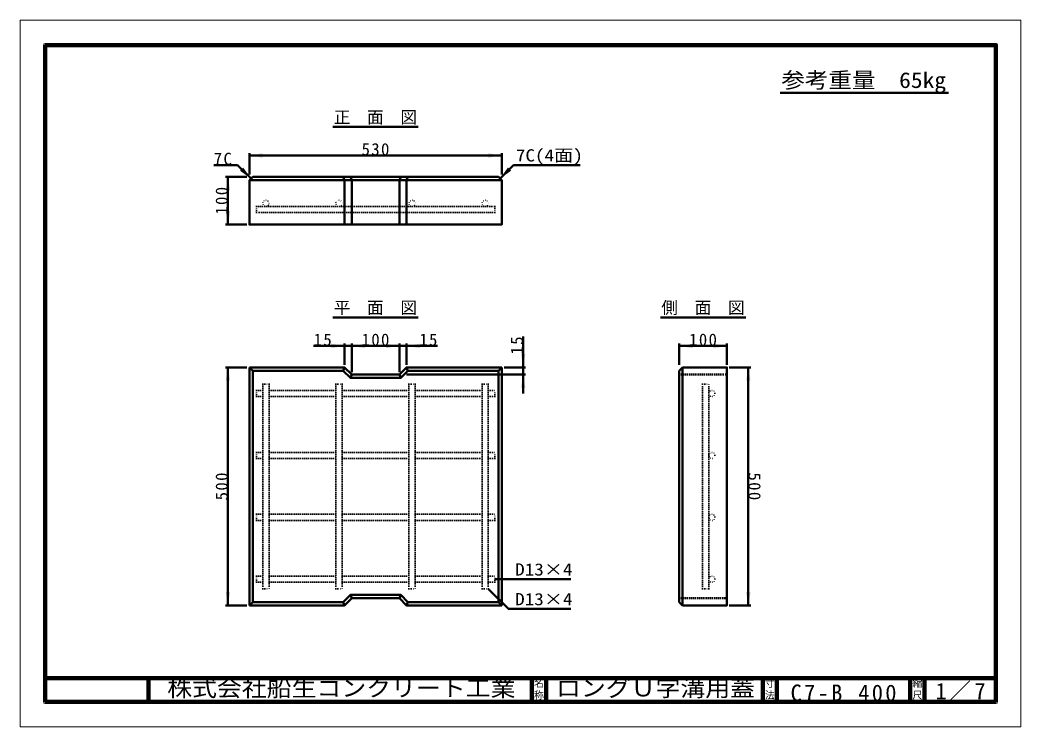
# Model space of a CAD drawing. Units: millimetres, scale not verified, with parts at other scales. Extents: x -2102 to 2102, y -1485 to 1485.
import ezdxf
from ezdxf.enums import TextEntityAlignment as Align

# ---------------------------------------------------------------- set-up
doc = ezdxf.new("R2010")
doc.units = ezdxf.units.MM
doc.header["$LTSCALE"] = 5
doc.linetypes.add('DOTTED', pattern=[1.75, 0.25, -1.5])
doc.layers.add('0-0_V-nasSTD', color=7, linetype='Continuous', lineweight=35)
doc.layers.add('0-1_0', color=7, linetype='Continuous', lineweight=50)
doc.styles.add('ＭＳ ゴシック', font='')
doc.styles.get('ＭＳ ゴシック').set_extended_font_data('MS Gothic')

msp = doc.modelspace()

# ---------------------------------------------------------------- linework, layer by layer
at = {"layer": '0-0_V-nasSTD', "lineweight": 100}
for p, q in [((-1997.5, 1380), (-1997.5, -1380)), ((-1562.5, -1280), (-1562.5, -1380)), ((47.5, -1280), (47.5, -1380)), ((107.5, -1280), (107.5, -1380)), ((1017.5, -1280), (1017.5, -1380)), ((1077.5, -1280), (1077.5, -1380)), ((1637.5, -1280), (1637.5, -1380)), ((1697.5, -1280), (1697.5, -1380)), ((-1997.5, -1380), (1997.5, -1380))]:
    msp.add_line(p, q, dxfattribs=at)
at = {"layer": '0-0_V-nasSTD', "lineweight": 50}
for p, q in [((-1139.001, 925.755), (-1139.001, 835.755)), ((-79.001, 925.755), (-79.001, 835.755)), ((-79.001, 915.755), (-1139.001, 915.755)), ((-1188.569, 875.324), (-1288.569, 875.324)), ((-1132.001, 818.755), (-1188.569, 875.324)), ((-86.001, 818.755), (-29.432, 875.324)), ((-29.432, 875.324), (250.568, 875.324)), ((-1149.001, 825.755), (-1239.001, 825.755)), ((-1229.001, 825.755), (-1229.001, 625.755)), ((-1125.001, 825.755), (-1139.001, 811.755)), ((-79.001, 811.755), (-1139.001, 811.755)), ((-93.001, 825.755), (-1125.001, 825.755)), ((-739.001, 811.755), (-744.8, 825.755)), ((-739.001, 625.755), (-739.001, 811.755)), ((-709.001, 811.755), (-714.8, 825.755)), ((-709.001, 625.755), (-709.001, 811.755)), ((-509.001, 811.755), (-503.202, 825.755)), ((-509.001, 625.755), (-509.001, 811.755)), ((-93.001, 825.755), (-79.001, 811.755)), ((-1149.001, 625.755), (-1239.001, 625.755)), ((10.999, 155.755), (10.999, 25.755)), ((-869.001, 115.755), (-739.001, 115.755)), ((-739.001, 125.755), (-739.001, 35.755)), ((-709.001, 115.755), (-739.001, 115.755)), ((-709.001, 125.755), (-709.001, 5.755)), ((-509.001, 115.755), (-709.001, 115.755)), ((-509.001, 125.755), (-509.001, 5.755)), ((-479.001, 115.755), (-509.001, 115.755)), ((-479.001, 125.755), (-479.001, 35.755)), ((-349.001, 115.755), (-479.001, 115.755)), ((666.999, 35.832), (666.999, 125.832)), ((866.999, 115.755), (666.999, 115.755)), ((866.999, 125.755), (866.999, 35.755)), ((-1149.001, 25.755), (-1239.001, 25.755)), ((-1229.001, 25.755), (-1229.001, -974.245)), ((-1139.001, 25.755), (-1139.001, -974.245)), ((-1139.001, 25.755), (-1125.001, 11.755)), ((-739.001, 25.755), (-744.8, 11.755)), ((-479.001, 25.755), (-473.202, 11.755)), ((-93.001, 11.755), (-79.001, 25.755)), ((-79.001, -974.245), (-79.001, 25.755)), ((20.999, 25.755), (-69.001, 25.755)), ((680.999, 25.755), (666.999, 11.755)), ((666.999, 11.755), (666.999, -960.245)), ((680.999, 25.755), (680.999, -974.245)), ((876.999, 25.755), (966.999, 25.755)), ((956.999, 25.755), (956.999, -974.245)), ((-709.001, -4.245), (-714.8, -18.245)), ((-509.001, -4.245), (-503.202, -18.245)), ((20.999, -4.245), (-479.001, -4.245)), ((211.499, -864.245), (-108.501, -864.245)), ((-1125.001, -960.245), (-1139.001, -974.245)), ((-744.8, -960.245), (-739.001, -974.245)), ((-714.8, -930.245), (-709.001, -944.245)), ((-503.202, -930.245), (-509.001, -944.245)), ((-473.202, -960.245), (-479.001, -974.245)), ((-93.001, -960.245), (-79.001, -974.245)), ((666.999, -960.245), (680.999, -974.245)), ((-1149.001, -974.245), (-1239.001, -974.245)), ((876.999, -974.245), (966.999, -974.245))]:
    msp.add_line(p, q, dxfattribs=at)
at = {"layer": '0-0_V-nasSTD', "linetype": 'DOTTED', "lineweight": 50}
for p, q in [((666.999, -4.245), (866.999, -4.245)), ((866.999, -944.245), (666.999, -944.245))]:
    msp.add_line(p, q, dxfattribs=at)
at = {"layer": '0-0_V-nasSTD', "linetype": 'DOTTED'}
for p, q in [((-1109.501, -97.245), (-1109.501, -71.245)), ((-1109.501, -71.245), (-1082.501, -71.245)), ((-1082.501, -44.245), (-1082.501, -904.245)), ((-1082.501, -44.245), (-1056.501, -44.245)), ((-1056.501, -44.245), (-1056.501, -904.245)), ((-1056.501, -71.245), (-775.501, -71.245)), ((-775.501, -44.245), (-775.501, -904.245)), ((-775.501, -44.245), (-749.501, -44.245)), ((-749.501, -44.245), (-749.501, -904.245)), ((-749.501, -71.245), (-468.501, -71.245)), ((-468.501, -44.245), (-468.501, -904.245)), ((-468.501, -44.245), (-442.501, -44.245)), ((-442.501, -44.245), (-442.501, -904.245)), ((-442.501, -71.245), (-161.501, -71.245)), ((-161.501, -44.245), (-161.501, -904.245)), ((-161.501, -44.245), (-135.501, -44.245)), ((-135.501, -44.245), (-135.501, -904.245)), ((-135.501, -71.245), (-108.501, -71.245)), ((-108.501, -97.245), (-108.501, -71.245)), ((764.999, -904.245), (764.999, -44.245)), ((764.999, -44.245), (790.999, -44.245)), ((790.999, -904.245), (790.999, -44.245)), ((-1109.501, -97.245), (-1082.501, -97.245)), ((-1056.501, -97.245), (-775.501, -97.245)), ((-749.501, -97.245), (-468.501, -97.245)), ((-442.501, -97.245), (-161.501, -97.245)), ((-135.501, -97.245), (-108.501, -97.245)), ((-1109.501, -357.245), (-1109.501, -331.245)), ((-1109.501, -331.245), (-1082.501, -331.245)), ((-1056.501, -331.245), (-775.501, -331.245)), ((-749.501, -331.245), (-468.501, -331.245)), ((-442.501, -331.245), (-161.501, -331.245)), ((-135.501, -331.245), (-108.501, -331.245)), ((-108.501, -357.245), (-108.501, -331.245)), ((-1109.501, -357.245), (-1082.501, -357.245)), ((-1056.501, -357.245), (-775.501, -357.245)), ((-749.501, -357.245), (-468.501, -357.245)), ((-442.501, -357.245), (-161.501, -357.245)), ((-135.501, -357.245), (-108.501, -357.245)), ((-1109.501, -617.245), (-1109.501, -591.245)), ((-1109.501, -591.245), (-1082.501, -591.245)), ((-1109.501, -617.245), (-1082.501, -617.245)), ((-1056.501, -591.245), (-775.501, -591.245)), ((-1056.501, -617.245), (-775.501, -617.245)), ((-749.501, -591.245), (-468.501, -591.245)), ((-749.501, -617.245), (-468.501, -617.245)), ((-442.501, -591.245), (-161.501, -591.245)), ((-442.501, -617.245), (-161.501, -617.245)), ((-135.501, -591.245), (-108.501, -591.245)), ((-135.501, -617.245), (-108.501, -617.245)), ((-108.501, -617.245), (-108.501, -591.245)), ((-1109.501, -877.245), (-1109.501, -851.245)), ((-1109.501, -851.245), (-1082.501, -851.245)), ((-1109.501, -877.245), (-1082.501, -877.245)), ((-1056.501, -851.245), (-775.501, -851.245)), ((-1056.501, -877.245), (-775.501, -877.245)), ((-749.501, -851.245), (-468.501, -851.245)), ((-749.501, -877.245), (-468.501, -877.245)), ((-442.501, -851.245), (-161.501, -851.245)), ((-442.501, -877.245), (-161.501, -877.245)), ((-135.501, -851.245), (-108.501, -851.245)), ((-135.501, -877.245), (-108.501, -877.245)), ((-108.501, -877.245), (-108.501, -851.245)), ((-1082.501, -904.245), (-1056.501, -904.245)), ((-775.501, -904.245), (-749.501, -904.245)), ((-468.501, -904.245), (-442.501, -904.245)), ((-161.501, -904.245), (-135.501, -904.245)), ((764.999, -904.245), (790.999, -904.245))]:
    msp.add_line(p, q, dxfattribs=at)
at = {"layer": '0-0_V-nasSTD', "lineweight": 18}
for points in [[(-2102.5, -1485), (-2102.5, 1485), (2102.5, 1485), (2102.5, -1485)], [(-2002.5, -1385), (-2002.5, 1385), (2002.5, 1385), (2002.5, -1385)]]:
    msp.add_lwpolyline(points, close=True, dxfattribs=at)
at = {"layer": '0-0_V-nasSTD', "lineweight": 100}
msp.add_lwpolyline([(1997.5, -1380), (1997.5, 1380), (-1997.5, 1380)], dxfattribs=at)
at = {"layer": '0-0_V-nasSTD', "lineweight": 50}
for points in [[(-1139.001, 811.755), (-1139.001, 625.755), (-79.001, 625.755), (-79.001, 811.755)], [(-479.001, 625.755), (-479.001, 811.755), (-473.202, 825.755)], [(-1139.001, 25.755), (-739.001, 25.755), (-709.001, -4.245), (-509.001, -4.245), (-479.001, 25.755), (-79.001, 25.755)], [(10.999, 25.755), (10.999, -4.245), (10.999, -84.245)], [(680.999, -974.245), (866.999, -974.245), (866.999, 25.755), (680.999, 25.755)], [(-135.501, -904.245), (-50.648, -989.098), (211.499, -989.098)], [(-1139.001, -974.245), (-739.001, -974.245), (-709.001, -944.245), (-509.001, -944.245), (-479.001, -974.245), (-79.001, -974.245)]]:
    msp.add_lwpolyline(points, dxfattribs=at)
at = {"layer": '0-0_V-nasSTD', "linetype": 'DOTTED'}
msp.add_lwpolyline([(-1109.501, 701.755), (-108.501, 701.755), (-108.501, 675.755), (-1109.501, 675.755)], close=True, dxfattribs=at)
at = {"layer": '0-0_V-nasSTD', "lineweight": 50}
msp.add_lwpolyline([(-1125.001, 11.755), (-744.8, 11.755), (-714.8, -18.245), (-503.202, -18.245), (-473.202, 11.755), (-93.001, 11.755), (-93.001, -960.245), (-473.202, -960.245), (-503.202, -930.245), (-714.8, -930.245), (-744.8, -960.245), (-1125.001, -960.245)], close=True, dxfattribs=at)
at = {"layer": '0-0_V-nasSTD', "linetype": 'DOTTED'}
for centre in [(-1069.501, 714.755), (-762.501, 714.755), (-455.501, 714.755), (-148.501, 714.755), (803.999, -84.245), (803.999, -344.245), (803.999, -604.245), (803.999, -864.245)]:
    msp.add_circle(centre, 13, dxfattribs=at)
at = {"layer": '0-0_V-nasSTD'}
for points in [[(-1139.001, 915.755), (-1082.751, 906.38), (-1082.751, 925.13)], [(-135.251, 906.38), (-135.251, 925.13), (-79.001, 915.755)], [(-1178.405, 851.901), (-1165.147, 865.159), (-1132.001, 818.755)], [(-86.001, 818.755), (-52.855, 865.159), (-39.597, 851.901)], [(-1238.376, 769.505), (-1229.001, 825.755), (-1219.626, 769.505)], [(-1238.376, 682.005), (-1229.001, 625.755), (-1219.626, 682.005)], [(-795.251, 106.38), (-795.251, 125.13), (-739.001, 115.755)], [(-709.001, 115.755), (-652.751, 106.38), (-652.751, 125.13)], [(-565.251, 106.38), (-565.251, 125.13), (-509.001, 115.755)], [(-479.001, 115.755), (-422.751, 106.38), (-422.751, 125.13)], [(666.999, 115.755), (723.249, 106.38), (723.249, 125.13)], [(810.749, 106.38), (810.749, 125.13), (866.999, 115.755)], [(1.624, 82.005), (10.999, 25.755), (20.374, 82.005)], [(-1238.376, -30.495), (-1229.001, 25.755), (-1219.626, -30.495)], [(947.624, -30.495), (956.999, 25.755), (966.374, -30.495)], [(1.624, -60.495), (10.999, -4.245), (20.374, -60.495)], [(-1238.376, -917.995), (-1229.001, -974.245), (-1219.626, -917.995)], [(947.624, -917.995), (956.999, -974.245), (966.374, -917.995)]]:
    msp.add_solid(points, dxfattribs=at)
at = {"layer": '0-1_0'}
for p, q in [((1091.5, 1179.753), (1797.5, 1179.753)), ((-788.501, 1035.755), (-429.501, 1035.755)), ((-788.501, 235.755), (-429.501, 235.755)), ((587.499, 235.755), (946.499, 235.755))]:
    msp.add_line(p, q, dxfattribs=at)
at = {"layer": '0-1_0', "lineweight": 100}
msp.add_line((-1997.5, -1280), (1997.5, -1280), dxfattribs=at)

# ---------------------------------------------------------------- texts
at = {"layer": '0-0_V-nasSTD', "style": 'ＭＳ ゴシック'}
for s, height, width, p in [('参考重量\u300065kg', 65.98, 1.1, (1095.5, 1179.753)), ('7C(4面)', 51.32, 1.15, (-19.432, 875.324)), ('D13×4', 51.32, 1.15, (-22.501, -864.245)), ('D13×4', 51.32, 1.15, (-22.501, -989.098)), ('株式会社船生コンクリート工業', 69.65, 1.1, (-1484.221, -1377.45)), ('ロングＵ字溝用蓋', 69.65, 1.1, (149.25, -1377.5))]:
    msp.add_text(s, height=height, dxfattribs=dict(at, width=width)).set_placement(p, align=Align.BOTTOM_LEFT)
for s, height, p in [('正\u3000面\u3000図', 51.32, (-784.501, 1035.755)), ('平\u3000面\u3000図', 51.32, (-784.501, 235.755)), ('側\u3000面\u3000図', 51.32, (591.499, 235.755)), ('名', 30.79, (56.482, -1326.001)), ('寸', 30.79, (1026.482, -1326.001)), ('縮', 30.79, (1646.482, -1326.001)), ('称', 30.79, (56.476, -1375.99)), ('法', 30.79, (1026.476, -1375.99)), ('尺', 30.79, (1646.476, -1375.99))]:
    msp.add_text(s, height=height, dxfattribs=at).set_placement(p, align=Align.BOTTOM_LEFT)
at = {"layer": '0-0_V-nasSTD', "attachment_point": 7, "style": 'ＭＳ ゴシック'}
for s, insert, char_height in [('\\T1.17;530', (-667.501, 915.755), 51.32), ('\\T1.17;7C', (-1288.569, 875.324), 51.32), ('\\T1.17;15', (-869.001, 115.755), 51.32), ('\\T1.17;100', (-667.501, 115.755), 51.32), ('\\T1.17;15', (-425.001, 115.755), 51.32), ('\\T1.17;100', (708.499, 115.755), 51.32), ('\\T1.15;1／7', (1743.021, -1377.418), 69.65), ('\\T1.2;C7-B\\~400', (1134.25, -1377.5), 69.65)]:
    msp.add_mtext(s, dxfattribs=dict(at, insert=insert, char_height=char_height))
at = {"layer": '0-0_V-nasSTD', "char_height": 51.32, "attachment_point": 7, "style": 'ＭＳ ゴシック'}
for s, insert, rotation in [('\\T1.17;100', (-1229.001, 667.255), 90), ('\\T1.17;15', (10.999, 79.755), 90), ('\\T1.17;500', (-1229.001, -532.745), 90), ('\\T1.17;500', (956.999, -415.745), 270)]:
    msp.add_mtext(s, dxfattribs=dict(at, insert=insert, rotation=rotation))

doc.saveas('drawing.dxf')
